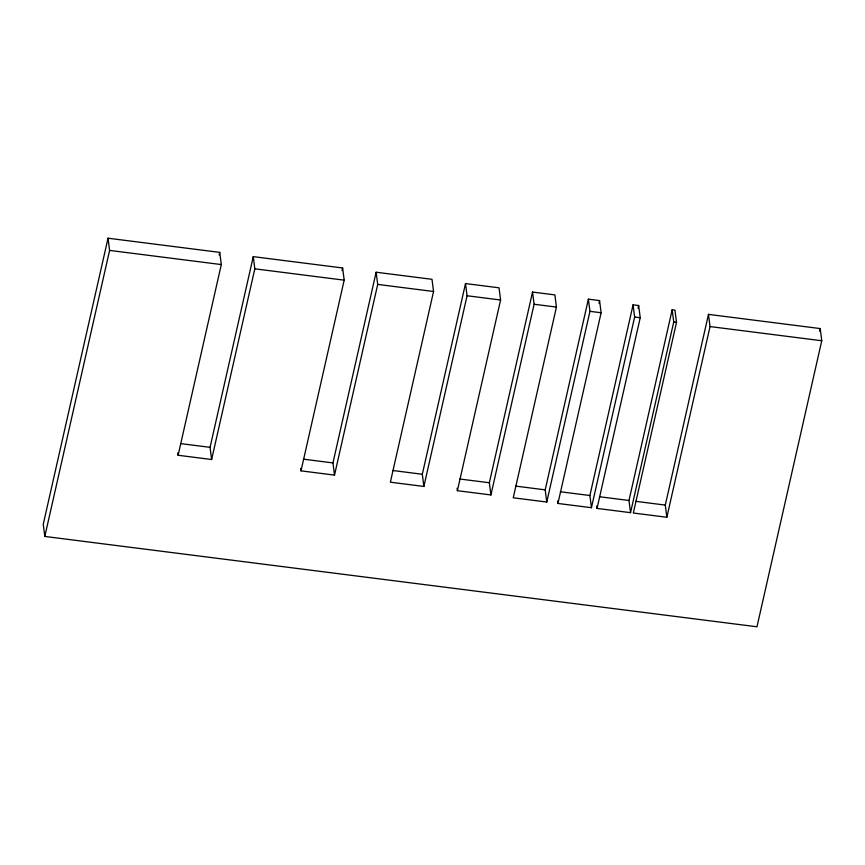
<?xml version="1.0" encoding="UTF-8"?>
<svg xmlns="http://www.w3.org/2000/svg" width="865" height="865" viewBox="0 0 865 865"><rect width="100%" height="100%" fill="white"/><g stroke="black" fill="none" stroke-linecap="round" stroke-linejoin="round"><path stroke-width="1.3" d="M597.034 508.415L640.219 317.714L638.662 305.529L633.072 304.815L634.64 317.012L591.444 507.701L557.936 503.452L601.121 312.752L599.564 300.566L588.384 299.149L589.952 311.335L546.767 502.035L513.248 497.786L556.433 307.086L554.876 294.9L532.537 292.067L534.094 304.253L490.909 494.953L457.39 490.693L500.586 300.004L499.019 287.807L465.511 283.558L467.068 295.754L423.882 486.444L390.364 482.194L433.56 291.494L431.992 279.308L376.134 272.226L377.702 284.412L334.506 475.112L300.998 470.852L344.183 280.163L342.627 267.977L253.261 256.635L254.818 268.82L211.633 459.52L178.114 455.271L221.299 264.571L219.742 252.385L108.028 238.21L43.25 524.255L44.807 536.441L756.972 626.79L821.75 340.745L820.193 328.559L708.478 314.384L665.293 505.084L666.85 517.27L633.342 513.021L676.527 322.321L674.96 310.135L672.17 309.778L628.985 500.478L630.542 512.664L597.034 508.415L596.72 505.971M44.807 536.441L109.596 250.407L108.028 238.21M219.148 255.013L219.742 252.385M211.633 459.52L210.065 447.335L253.261 256.635M342.032 270.604L342.627 267.977M334.506 475.112L332.949 462.916L376.134 272.226M423.882 486.444L422.315 474.258L465.511 283.558M490.909 494.953L489.341 482.757L532.537 292.067M546.767 502.035L545.199 489.85L588.384 299.149M598.969 303.193L599.564 300.566M591.444 507.701L589.887 495.515L633.072 304.815M638.067 308.156L638.662 305.529M630.542 512.664L673.738 321.964L672.17 309.778M666.85 517.27L710.035 326.57L708.478 314.384M819.587 331.187L820.193 328.559M109.596 250.407L221.299 264.571M254.818 268.82L344.183 280.163M377.702 284.412L433.56 291.494M467.068 295.754L500.586 300.004M534.094 304.253L556.433 307.086M589.952 311.335L601.121 312.752M634.64 317.012L640.219 317.714M673.738 321.964L676.527 322.321M710.035 326.57L821.75 340.745M180.58 443.594L210.065 447.335M303.464 459.174L332.949 462.916M392.829 470.517L422.315 474.258M459.856 479.015L489.341 482.757M515.713 486.108L545.199 489.85M560.39 491.774L589.887 495.515M599.488 496.737L628.985 500.478M635.797 501.343L665.293 505.084M557.622 501.019L557.936 503.452M457.077 488.26L457.39 490.693M300.685 468.419L300.998 470.852M177.801 452.828L178.114 455.271"/></g></svg>
